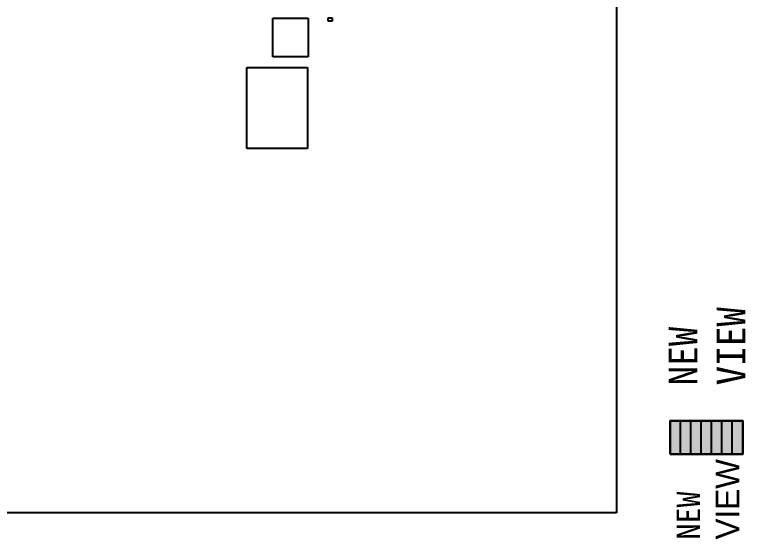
# Model space of a CAD drawing. Header units: millimetres. Extents: x -88727164121 to 1409438023, y -488056698 to 235964078476.
# Drawn here: x -113288648 to -109629555, y 8729679827 to 8732305549 of the extents above; entities that cross this region are included whole.
import ezdxf

# ---------------------------------------------------------------- set-up
doc = ezdxf.new("R2010")
doc.units = ezdxf.units.MM
doc.header["$MEASUREMENT"] = 0
doc.header["$XCLIPFRAME"] = 2
doc.styles.add('Annotative', font='GOST Common.ttf')
picture_1 = doc.add_image_def('image3.jpg', size_in_pixel=(595, 446))
picture_2 = doc.add_image_def('image4.jpg', size_in_pixel=(735, 673))
picture_3 = doc.add_image_def('image5.jpg', size_in_pixel=(735, 928))
picture_4 = doc.add_image_def('image8.jpg', size_in_pixel=(800, 479))
picture_5 = doc.add_image_def('image9.jpg', size_in_pixel=(735, 795))

msp = doc.modelspace()

# ---------------------------------------------------------------- hatches: boundary and pattern name
at = {"true_color": 0x642165}
h = msp.add_hatch(color=219, dxfattribs=at)
h.dxf.hatch_style = 1
h.paths.add_polyline_path([(-110006504.8, 8730106029.3), (-109954977.9, 8730106029.3), (-109954977.9, 8730272495), (-110006504.8, 8730272495)])
at = {"true_color": 0x105689}
h = msp.add_hatch(color=146, dxfattribs=at)
h.dxf.hatch_style = 1
h.paths.add_polyline_path([(-109954977.9, 8730106029.3), (-109903425.8, 8730106029.3), (-109903425.8, 8730272495), (-109954977.9, 8730272495)])
at = {"true_color": 0x2776bb}
h = msp.add_hatch(color=152, dxfattribs=at)
h.dxf.hatch_style = 1
h.paths.add_polyline_path([(-109851260.5, 8730272495), (-109903425.8, 8730272495), (-109903425.8, 8730106029.3), (-109851260.5, 8730106029.3)])
at = {"true_color": 0x139b48}
h = msp.add_hatch(color=114, dxfattribs=at)
h.dxf.hatch_style = 1
h.paths.add_polyline_path([(-109798728.8, 8730272495), (-109851260.5, 8730272495), (-109851260.5, 8730106029.3), (-109798728.8, 8730106029.3)])
at = {"true_color": 0xf8d731}
h = msp.add_hatch(color=40, dxfattribs=at)
h.dxf.hatch_style = 1
h.paths.add_polyline_path([(-109798728.8, 8730106029.3), (-109746686.5, 8730106029.3), (-109746686.5, 8730272495), (-109798728.8, 8730272495)])
at = {"true_color": 0xf8991e}
h = msp.add_hatch(color=30, dxfattribs=at)
h.dxf.hatch_style = 1
h.paths.add_polyline_path([(-109695164.5, 8730272495), (-109746686.5, 8730272495), (-109746686.5, 8730106029.3), (-109695164.5, 8730106029.3)])
at = {"true_color": 0xed1f24}
h = msp.add_hatch(color=240, dxfattribs=at)
h.dxf.hatch_style = 1
h.paths.add_polyline_path([(-109642697.2, 8730272495), (-109695164.5, 8730272495), (-109695164.5, 8730106029.3), (-109642697.2, 8730106029.3)])

# ---------------------------------------------------------------- linework, layer by layer
at = {"color": 219, "true_color": 0x642165}
msp.add_line((-109954977.9, 8730106029.3), (-109954977.9, 8730272495), dxfattribs=at)
at = {"color": 146, "true_color": 0x105689}
msp.add_line((-109903425.8, 8730106029.3), (-109903425.8, 8730272495), dxfattribs=at)
at = {"color": 152, "true_color": 0x2776bb}
msp.add_line((-109851260.5, 8730106029.3), (-109851260.5, 8730272495), dxfattribs=at)
at = {"color": 114, "true_color": 0x139b48}
msp.add_line((-109798728.8, 8730106029.3), (-109798728.8, 8730272495), dxfattribs=at)
at = {"color": 40, "true_color": 0xf8d731}
msp.add_line((-109746686.5, 8730106029.3), (-109746686.5, 8730272495), dxfattribs=at)
at = {"color": 30, "true_color": 0xf8991e}
msp.add_line((-109695164.5, 8730106029.3), (-109695164.5, 8730272495), dxfattribs=at)
at = {"color": 18, "true_color": 0x000000}
msp.add_lwpolyline([(-110006504.8, 8730106029.3), (-109642697.2, 8730106029.3), (-109642697.2, 8730272495), (-110006504.8, 8730272495)], close=True, dxfattribs=at)

# ---------------------------------------------------------------- texts
at = {"color": 18, "true_color": 0x000000, "attachment_point": 1, "rotation": 90, "style": 'Annotative'}
for s, width, gutter_width, insert, char_height in [('{\\fMingLiU_HKSCS-ExtB|b0|i0|c0|p18;NEW\\P\\fMS Gothic|b0|i0|c0|p49;VIEW}', 128149.665, 720668.5, (-110013959.3, 8730450026), 144133.691), ('{\\fMingLiU_HKSCS-ExtB|b0|i0|c0|p18;NEW\\P\\fStylus BT|b0|i0|c0|p34;VIEW}', 104672.729, 588642.5, (-109974362.3, 8729679134.7), 117728.491)]:
    msp.add_mtext_dynamic_manual_height_columns(s, width=width, gutter_width=gutter_width, heights=[0], dxfattribs=dict(at, insert=insert, char_height=char_height))

# ---------------------------------------------------------------- pictures from other files: only their frames are drawn
at = {"color": 1}
image = msp.add_image(picture_5, insert=(-110274253.3, 8729812442.9), size_in_units=(520555361.1, 563049676.3), rotation=90, dxfattribs=at)
image.dxf.flags = 7
image = msp.add_image(picture_2, insert=(-111818185.3, 8732093931.8), size_in_units=(193586.4, 177256.6), rotation=90, dxfattribs=at)
image.dxf.flags = 7
image = msp.add_image(picture_3, insert=(-111697948.2, 8732272910.2), size_in_units=(16239.6, 20503.8), rotation=90, dxfattribs=at)
image.dxf.flags = 7
image = msp.add_image(picture_1, insert=(-111821978.5, 8731635825.9), size_in_units=(405103.7, 303657.5), rotation=90, dxfattribs=at)
image.dxf.flags = 7
image = msp.add_image(picture_4, insert=(-109642697.2, 8730323859.1), size_in_units=(363807.6, 217829.8), rotation=180, dxfattribs=at)
image.set_boundary_path([(-0.5, -0.5), (799.5, 365.5523)])

doc.saveas('drawing.dxf')
